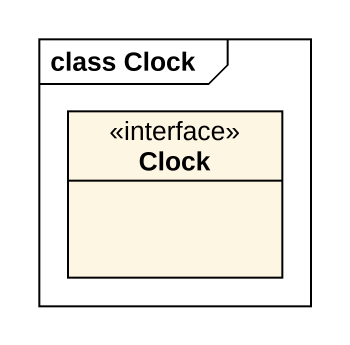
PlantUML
@startuml
mainframe class Clock
hide circle
hide empty members
class Clock <<interface>>
@enduml
